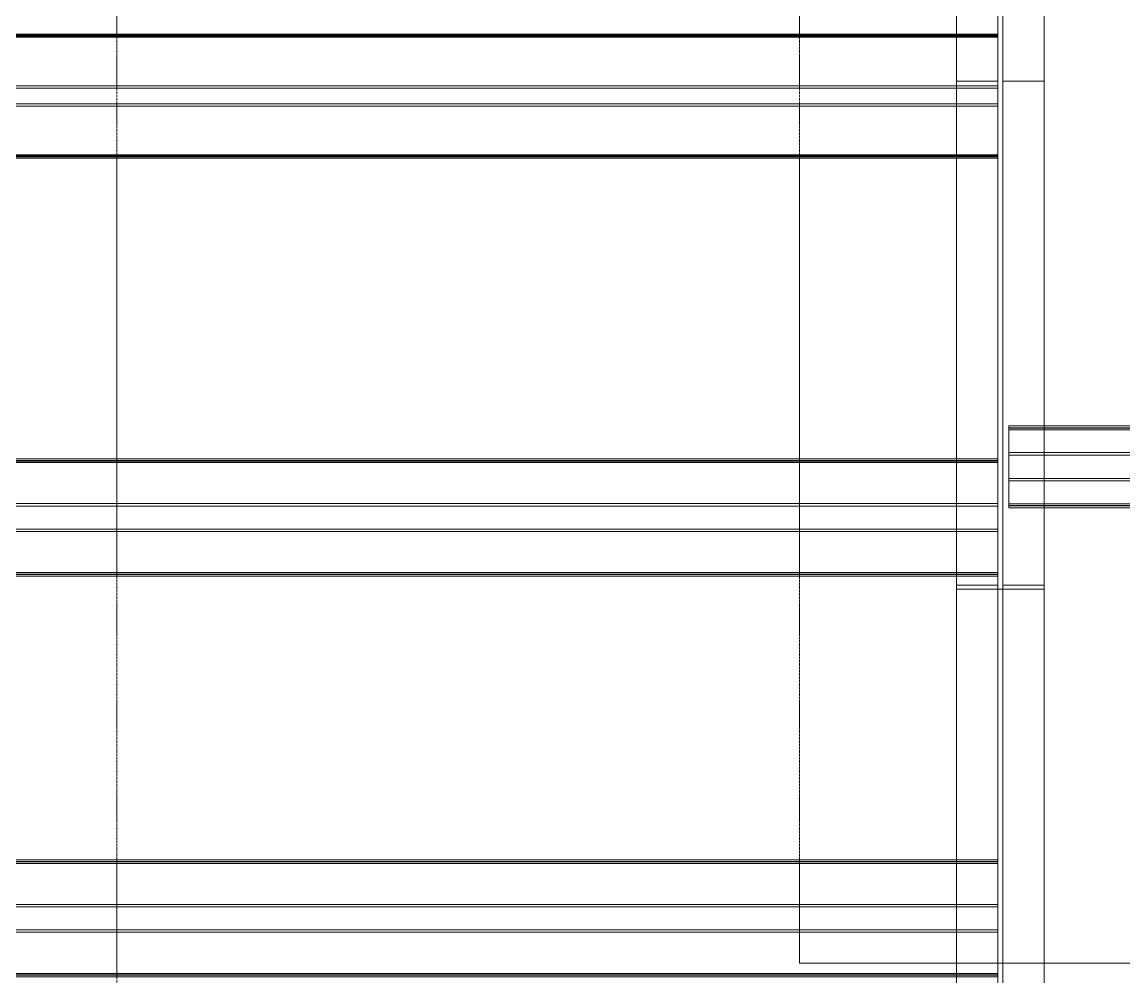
# Model space of a CAD drawing. Header units: centimetres. Extents: x -13617 to -9515, y -261 to 6553.
# Drawn here: x -11495.6 to -11338.7, y 5879.4 to 6015.4 of the extents above; entities that cross this region are included whole.
import ezdxf

# ---------------------------------------------------------------- set-up
doc = ezdxf.new("R2010")
doc.units = ezdxf.units.CM
doc.linetypes.add('_Overhead', pattern=[0.47625, 0.3175, -0.15875])
doc.linetypes.add('_Overhead_2_', pattern=[0.47625, 0.3175, -0.15875])
for name, color, linetype, lineweight in [('A-FLOR', 7, 'Continuous', 9), ('S-BEAM', 7, 'Continuous', 9), ('S-COLS', 7, 'Continuous', 9)]:
    doc.layers.add(name, color=color, linetype=linetype, lineweight=lineweight)

# ---------------------------------------------------------------- blocks, each defined once
blk = doc.blocks.new('Costanera Perfil Z - Parametrizado - h_30cm-1661547-Planta patio maniobras')
at = {"layer": 'S-BEAM', "color": 254, "true_color": 0xcccccc}
for p, q in [((-8.82, 548.74), (-8.82, -548.74)), ((-8.65, -548.74), (-8.65, 548.74)), ((-8.53, 548.74), (-8.53, -548.74)), ((-8.38, 548.74), (-8.38, -548.74)), ((1.13, 548.74), (1.13, -548.74)), ((1.46, 548.74), (1.46, -548.74)), ((-1.46, 544.73), (-1.46, -542.85)), ((-1.13, 544.73), (-1.13, -542.85)), ((8.38, 544.73), (8.38, -542.85)), ((8.53, 544.73), (8.53, -542.85)), ((8.65, 544.73), (8.65, -542.85)), ((8.82, 544.73), (8.82, -542.85)), ((-1.46, -542.85), (-1.46, -548.74)), ((-1.13, -542.85), (-1.13, -548.74)), ((8.38, -542.85), (8.38, -548.74)), ((8.53, -542.85), (8.53, -548.74)), ((8.65, -542.85), (8.65, -548.74)), ((8.82, -542.85), (8.82, -548.74)), ((-8.65, -548.74), (-8.82, -548.74)), ((-8.82, -548.74), (-8.53, -548.74)), ((1.46, -548.74), (-8.65, -548.74)), ((-8.53, -548.74), (-8.38, -548.74)), ((-8.38, -548.74), (1.13, -548.74)), ((-0.75, -548.74), (-1.46, -548.74)), ((-1.46, -548.74), (-1.13, -548.74)), ((-1.13, -548.74), (1.13, -548.74)), ((1.13, -548.74), (-1.13, -548.74)), ((-1.13, -548.74), (-0.45, -548.74)), ((1.13, -548.74), (-0.75, -548.74)), ((-0.45, -548.74), (1.13, -548.74)), ((1.13, -548.74), (1.46, -548.74)), ((1.46, -548.74), (1.13, -548.74)), ((1.13, -548.74), (1.46, -548.74)), ((1.46, -548.74), (8.65, -548.74)), ((8.38, -548.74), (1.46, -548.74)), ((8.53, -548.74), (8.38, -548.74)), ((8.82, -548.74), (8.53, -548.74)), ((8.65, -548.74), (8.82, -548.74))]:
    blk.add_line(p, q, dxfattribs=at)
blk = doc.blocks.new('Costanera Perfil Z - Parametrizado - h_30cm-1662013-Planta patio maniobras')
at = {"layer": 'S-BEAM', "color": 254, "true_color": 0xcccccc}
for p, q in [((-8.34, 548.74), (-8.34, -548.74)), ((-8.1, -548.74), (-8.1, 548.74)), ((-8.04, 548.74), (-8.04, -548.74)), ((-7.84, 548.74), (-7.84, -548.74)), ((1.64, 548.74), (1.64, -548.74)), ((1.98, 548.74), (1.98, -548.74)), ((-1.98, 544.73), (-1.98, -542.85)), ((-1.64, 544.73), (-1.64, -542.85)), ((7.84, 544.73), (7.84, -542.85)), ((8.04, 544.73), (8.04, -542.85)), ((8.1, 544.73), (8.1, -542.85)), ((8.34, 544.73), (8.34, -542.85)), ((-1.98, -542.85), (-1.98, -548.74)), ((-1.64, -542.85), (-1.64, -548.74)), ((7.84, -542.85), (7.84, -548.74)), ((8.04, -542.85), (8.04, -548.74)), ((8.1, -542.85), (8.1, -548.74)), ((8.34, -542.85), (8.34, -548.74)), ((-8.1, -548.74), (-8.34, -548.74)), ((-8.34, -548.74), (-8.1, -548.74)), ((1.98, -548.74), (-8.1, -548.74)), ((-8.04, -548.74), (-7.84, -548.74)), ((-7.84, -548.74), (1.64, -548.74)), ((-1.08, -548.74), (-1.98, -548.74)), ((-1.98, -548.74), (-1.64, -548.74)), ((-1.64, -548.74), (1.64, -548.74)), ((1.64, -548.74), (-1.64, -548.74)), ((-1.64, -548.74), (-0.79, -548.74)), ((1.64, -548.74), (-1.08, -548.74)), ((-0.79, -548.74), (1.64, -548.74)), ((1.64, -548.74), (1.98, -548.74)), ((1.98, -548.74), (1.64, -548.74)), ((1.64, -548.74), (1.98, -548.74)), ((1.98, -548.74), (8.04, -548.74)), ((7.84, -548.74), (1.98, -548.74)), ((8.04, -548.74), (7.84, -548.74)), ((8.34, -548.74), (8.04, -548.74)), ((8.1, -548.74), (8.34, -548.74))]:
    blk.add_line(p, q, dxfattribs=at)
blk = doc.blocks.new('Costanera Perfil Z - Parametrizado - h_30cm-V51-Planta patio maniobras')
at = {"layer": 'S-BEAM', "color": 254, "true_color": 0xcccccc}
for p, q in [((-8.34, 548.74), (-8.34, -548.74)), ((-8.1, -548.74), (-8.1, 548.74)), ((-8.04, 548.74), (-8.04, -548.74)), ((-7.84, 548.74), (-7.84, -548.74)), ((1.64, 548.74), (1.64, -548.74)), ((1.98, 548.74), (1.98, -548.74)), ((-1.98, 544.73), (-1.98, -542.85)), ((-1.64, 544.73), (-1.64, -542.85)), ((7.84, 544.73), (7.84, -542.85)), ((8.04, 544.73), (8.04, -542.85)), ((8.1, 544.73), (8.1, -542.85)), ((8.34, 544.73), (8.34, -542.85)), ((-1.98, -542.85), (-1.98, -548.74)), ((-1.64, -542.85), (-1.64, -548.74)), ((7.84, -542.85), (7.84, -548.74)), ((8.04, -542.85), (8.04, -548.74)), ((8.1, -542.85), (8.1, -548.74)), ((8.34, -542.85), (8.34, -548.74)), ((-8.1, -548.74), (-8.34, -548.74)), ((-8.34, -548.74), (-8.1, -548.74)), ((1.98, -548.74), (-8.1, -548.74)), ((-8.04, -548.74), (-7.84, -548.74)), ((-7.84, -548.74), (1.64, -548.74)), ((-1.07, -548.74), (-1.98, -548.74)), ((-1.98, -548.74), (-1.64, -548.74)), ((-1.64, -548.74), (1.64, -548.74)), ((1.64, -548.74), (-1.64, -548.74)), ((-1.64, -548.74), (-0.78, -548.74)), ((1.64, -548.74), (-1.07, -548.74)), ((-0.78, -548.74), (1.64, -548.74)), ((1.64, -548.74), (1.98, -548.74)), ((1.98, -548.74), (1.64, -548.74)), ((1.64, -548.74), (1.98, -548.74)), ((1.98, -548.74), (8.04, -548.74)), ((7.84, -548.74), (1.98, -548.74)), ((8.04, -548.74), (7.84, -548.74)), ((8.34, -548.74), (8.04, -548.74)), ((8.1, -548.74), (8.34, -548.74))]:
    blk.add_line(p, q, dxfattribs=at)
blk = doc.blocks.new('Costanera Perfil Z - Parametrizado - h_22cm-1718965-Planta patio maniobras')
at = {"layer": 'S-BEAM', "color": 254, "true_color": 0xcccccc}
for p, q in [((-5.54, 4806.93), (-5.84, 4806.93)), ((-5.84, 4806.93), (-5.5, 4806.93)), ((-5.84, 4806.93), (-5.84, 4635.8)), ((-5.54, 4806.93), (-5.54, 4635.8)), ((-5.5, 4806.93), (2.01, 4806.93)), ((-5.26, 4806.93), (-5.5, 4806.93)), ((-5.5, 4635.8), (-5.5, 4806.93)), ((1.67, 4806.93), (-5.26, 4806.93)), ((-5.26, 4806.93), (-5.26, 4635.8)), ((-1.67, 4806.93), (-2.01, 4806.93)), ((-2.01, 4806.93), (1.67, 4806.93)), ((-2.01, 4806.93), (-2.01, 4635.8)), ((1.67, 4806.93), (-1.67, 4806.93)), ((-1.67, 4806.93), (1.67, 4806.93)), ((1.67, 4806.93), (-1.67, 4806.93)), ((-1.67, 4806.93), (-1.67, 4635.8)), ((2.01, 4806.93), (1.67, 4806.93)), ((1.67, 4806.93), (2.01, 4806.93)), ((2.01, 4806.93), (1.67, 4806.93)), ((1.67, 4806.93), (1.67, 4635.8)), ((2.01, 4806.93), (5.26, 4806.93)), ((2.59, 4806.93), (2.01, 4806.93)), ((2.01, 4806.93), (2.01, 4635.8)), ((5.5, 4806.93), (2.59, 4806.93)), ((5.26, 4806.93), (5.54, 4806.93)), ((5.26, 4806.93), (5.26, 4635.8)), ((5.5, 4806.93), (5.5, 4801.87)), ((5.54, 4806.93), (5.84, 4806.93)), ((5.84, 4806.93), (5.54, 4806.93)), ((5.54, 4806.93), (5.54, 4635.8)), ((5.84, 4806.93), (5.84, 4635.8)), ((5.5, 4801.87), (5.5, 4635.8))]:
    blk.add_line(p, q, dxfattribs=at)
blk = doc.blocks.new('PQ_RVR_EST-01_ZZ_ZZ_MO_T_A_rvt-1-Planta patio maniobras')
at = {"layer": 'A-FLOR', "color": 254, "linetype": '_Overhead', "true_color": 0xd4d4d4}
for p, q in [((-11384.94, 6047.53), (-11384.94, 6013.68)), ((-11384.94, 6013.68), (-11384.94, 6047.53)), ((-11384.94, 6013.68), (-11384.94, 6006.31)), ((-11384.94, 6006.31), (-11384.94, 6013.68)), ((-11384.94, 6006.31), (-11384.94, 6005.98)), ((-11384.94, 6005.98), (-11384.94, 6006.31)), ((-11384.94, 6005.98), (-11384.94, 6003.72)), ((-11384.94, 6003.72), (-11384.94, 6005.98)), ((-11384.94, 6003.72), (-11384.94, 6003.4)), ((-11384.94, 6003.4), (-11384.94, 6003.72)), ((-11384.94, 6003.4), (-11384.94, 5996.03)), ((-11384.94, 5996.03), (-11384.94, 6003.4)), ((-11384.94, 5996.03), (-11384.94, 5953.17)), ((-11384.94, 5953.17), (-11384.94, 5996.03)), ((-11384.94, 5953.17), (-11384.94, 5946.81)), ((-11384.94, 5946.81), (-11384.94, 5953.17)), ((-11384.94, 5946.81), (-11384.94, 5946.48)), ((-11384.94, 5946.48), (-11384.94, 5946.81)), ((-11384.94, 5946.48), (-11384.94, 5943.19)), ((-11384.94, 5943.19), (-11384.94, 5946.48)), ((-11384.94, 5943.19), (-11384.94, 5942.86)), ((-11384.94, 5942.86), (-11384.94, 5943.19)), ((-11384.94, 5942.86), (-11384.94, 5936.5)), ((-11384.94, 5936.5), (-11384.94, 5942.86)), ((-11384.94, 5936.5), (-11384.94, 5896.1)), ((-11384.94, 5896.1), (-11384.94, 5936.5)), ((-11384.94, 5896.1), (-11384.94, 5889.75)), ((-11384.94, 5889.75), (-11384.94, 5896.1)), ((-11384.94, 5889.75), (-11384.94, 5889.41)), ((-11384.94, 5889.41), (-11384.94, 5889.75)), ((-11384.94, 5889.41), (-11384.94, 5886.13)), ((-11384.94, 5886.13), (-11384.94, 5889.41)), ((-11384.94, 5886.13), (-11384.94, 5885.79)), ((-11384.94, 5885.79), (-11384.94, 5886.13)), ((-11384.94, 5885.79), (-11384.94, 5881.38)), ((-11384.94, 5881.38), (-11384.94, 5885.79)), ((-11384.94, 5881.38), (-11362.56, 5881.38)), ((-11362.56, 5881.38), (-11384.94, 5881.38)), ((-11362.56, 5881.38), (-11356.67, 5881.38)), ((-11356.67, 5881.38), (-11362.56, 5881.38)), ((-11356.67, 5881.38), (-11355.96, 5881.38)), ((-11355.96, 5881.38), (-11356.67, 5881.38)), ((-11355.96, 5881.38), (-11350.06, 5881.38)), ((-11350.06, 5881.38), (-11355.96, 5881.38)), ((-11350.06, 5881.38), (-11191.49, 5881.38)), ((-11191.49, 5881.38), (-11350.06, 5881.38))]:
    blk.add_line(p, q, dxfattribs=at)
at = {"layer": 'S-BEAM', "color": 254, "true_color": 0xcccccc}
for p, q in [((-11362.56, 6006.31), (-11362.56, 6051.43)), ((-11362.56, 6006.31), (-11362.56, 6051.43)), ((-11362.56, 6013.68), (-11362.56, 6050.05)), ((-11362.56, 6013.68), (-11362.56, 6050.05)), ((-11356.67, 6006.31), (-11356.67, 6051.43)), ((-11355.96, 5544.81), (-11355.96, 6051.43)), ((-11350.06, 6051.43), (-11350.06, 5957.91)), ((-11350.06, 5957.91), (-11350.06, 6051.43)), ((-11350.06, 5957.91), (-11350.06, 6050.05)), ((-11350.06, 5957.91), (-11350.06, 6050.05)), ((-11356.67, 6013.68), (-11356.67, 6036.47)), ((-11362.56, 6006.31), (-11362.56, 6013.68)), ((-11362.56, 6006.31), (-11362.56, 6013.68)), ((-11356.67, 6006.31), (-11356.67, 6013.68)), ((-11362.56, 6005.98), (-11362.56, 6006.31)), ((-11362.56, 6005.98), (-11362.56, 6006.31)), ((-11362.56, 6005.98), (-11362.56, 6006.31)), ((-11362.56, 6005.98), (-11362.56, 6006.31)), ((-11356.67, 6005.98), (-11356.67, 6006.31)), ((-11356.67, 6005.98), (-11356.67, 6006.31)), ((-11362.56, 6004.1), (-11362.56, 6005.98)), ((-11362.56, 6003.72), (-11362.56, 6005.98)), ((-11362.56, 6003.72), (-11362.56, 6005.98)), ((-11362.56, 6004.05), (-11362.56, 6005.98)), ((-11356.67, 6003.72), (-11356.67, 6005.98)), ((-11356.67, 6004.05), (-11356.67, 6005.98)), ((-11362.56, 5996.03), (-11362.56, 6004.1)), ((-11362.56, 5996.03), (-11362.56, 6004.05)), ((-11362.56, 6003.4), (-11362.56, 6003.72)), ((-11362.56, 6003.4), (-11362.56, 6003.72)), ((-11362.56, 5996.03), (-11362.56, 6003.4)), ((-11362.56, 5996.03), (-11362.56, 6003.4)), ((-11356.67, 5996.03), (-11356.67, 6004.05)), ((-11356.67, 6003.4), (-11356.67, 6003.72)), ((-11356.67, 5996.03), (-11356.67, 6003.4)), ((-11362.56, 5946.81), (-11362.56, 5996.03)), ((-11362.56, 5953.17), (-11362.56, 5996.03)), ((-11362.56, 5953.17), (-11362.56, 5996.03)), ((-11362.56, 5946.81), (-11362.56, 5996.03)), ((-11356.67, 5953.17), (-11356.67, 5996.03)), ((-11356.67, 5946.81), (-11356.67, 5996.03)), ((-11350.06, 5957.91), (-11350.06, 5954.08)), ((-11350.06, 5954.08), (-11350.06, 5957.91)), ((-11350.06, 5954.08), (-11350.06, 5957.91)), ((-11350.06, 5954.08), (-11350.06, 5957.91)), ((-11362.56, 5946.81), (-11362.56, 5953.17)), ((-11362.56, 5946.81), (-11362.56, 5953.17)), ((-11356.67, 5946.81), (-11356.67, 5953.17)), ((-11350.06, 5954.08), (-11350.06, 5953.73)), ((-11350.06, 5953.73), (-11350.06, 5954.08)), ((-11350.06, 5953.73), (-11350.06, 5954.08)), ((-11350.06, 5953.73), (-11350.06, 5954.08)), ((-11350.06, 5953.73), (-11350.06, 5950.4)), ((-11350.06, 5950.4), (-11350.06, 5953.73)), ((-11350.06, 5950.4), (-11350.06, 5953.73)), ((-11350.06, 5950.4), (-11350.06, 5953.73)), ((-11350.06, 5950.4), (-11350.06, 5950.05)), ((-11350.06, 5950.05), (-11350.06, 5950.4)), ((-11350.06, 5950.05), (-11350.06, 5950.4)), ((-11350.06, 5950.05), (-11350.06, 5950.4)), ((-11350.06, 5946.23), (-11350.06, 5950.05)), ((-11350.06, 5946.23), (-11350.06, 5950.05)), ((-11350.06, 5946.23), (-11350.06, 5950.05)), ((-11350.06, 5950.01), (-11350.06, 5946.23)), ((-11362.56, 5946.48), (-11362.56, 5946.81)), ((-11362.56, 5946.48), (-11362.56, 5946.81)), ((-11362.56, 5946.48), (-11362.56, 5946.81)), ((-11362.56, 5946.48), (-11362.56, 5946.81)), ((-11362.56, 5943.75), (-11362.56, 5946.48)), ((-11362.56, 5943.19), (-11362.56, 5946.48)), ((-11362.56, 5943.19), (-11362.56, 5946.48)), ((-11362.56, 5943.68), (-11362.56, 5946.48)), ((-11356.67, 5946.48), (-11356.67, 5946.81)), ((-11356.67, 5946.48), (-11356.67, 5946.81)), ((-11356.67, 5943.19), (-11356.67, 5946.48)), ((-11356.67, 5943.68), (-11356.67, 5946.48)), ((-11350.06, 5946.23), (-11350.06, 5842.29)), ((-11350.06, 5842.29), (-11350.06, 5946.23)), ((-11350.06, 5935.66), (-11350.06, 5946.23)), ((-11350.06, 5935.72), (-11350.06, 5946.23)), ((-11362.56, 5936.5), (-11362.56, 5943.75)), ((-11362.56, 5936.5), (-11362.56, 5943.68)), ((-11356.67, 5936.5), (-11356.67, 5943.68)), ((-11362.56, 5942.86), (-11362.56, 5943.19)), ((-11362.56, 5942.86), (-11362.56, 5943.19)), ((-11362.56, 5936.5), (-11362.56, 5942.86)), ((-11362.56, 5936.5), (-11362.56, 5942.86)), ((-11356.67, 5942.86), (-11356.67, 5943.19)), ((-11356.67, 5936.5), (-11356.67, 5942.86)), ((-11362.56, 5889.75), (-11362.56, 5936.5)), ((-11362.56, 5935.72), (-11362.56, 5936.5)), ((-11362.56, 5935.66), (-11362.56, 5936.5)), ((-11362.56, 5889.75), (-11362.56, 5936.5)), ((-11356.67, 5935.66), (-11356.67, 5936.5)), ((-11356.67, 5889.75), (-11356.67, 5936.5)), ((-11362.56, 5896.1), (-11362.56, 5934.63)), ((-11362.56, 5896.1), (-11362.56, 5934.63)), ((-11356.67, 5896.1), (-11356.67, 5934.63)), ((-11355.96, 4837.99), (-11355.96, 5934.63)), ((-11350.06, 5842.29), (-11350.06, 5934.63)), ((-11350.06, 5842.29), (-11350.06, 5934.63)), ((-11362.56, 5889.75), (-11362.56, 5896.1)), ((-11362.56, 5889.75), (-11362.56, 5896.1)), ((-11356.67, 5889.75), (-11356.67, 5896.1)), ((-11362.56, 5889.41), (-11362.56, 5889.75)), ((-11362.56, 5889.41), (-11362.56, 5889.75)), ((-11362.56, 5889.41), (-11362.56, 5889.75)), ((-11362.56, 5889.41), (-11362.56, 5889.75)), ((-11362.56, 5886.7), (-11362.56, 5889.41)), ((-11362.56, 5886.13), (-11362.56, 5889.41)), ((-11362.56, 5886.13), (-11362.56, 5889.41)), ((-11362.56, 5886.62), (-11362.56, 5889.41)), ((-11356.67, 5889.41), (-11356.67, 5889.75)), ((-11356.67, 5889.41), (-11356.67, 5889.75)), ((-11356.67, 5886.13), (-11356.67, 5889.41)), ((-11356.67, 5886.62), (-11356.67, 5889.41)), ((-11362.56, 5879.43), (-11362.56, 5886.7)), ((-11362.56, 5879.43), (-11362.56, 5886.62)), ((-11362.56, 5885.79), (-11362.56, 5886.13)), ((-11362.56, 5885.79), (-11362.56, 5886.13)), ((-11362.56, 5879.43), (-11362.56, 5885.79)), ((-11362.56, 5879.43), (-11362.56, 5885.79)), ((-11356.67, 5879.43), (-11356.67, 5886.62)), ((-11356.67, 5885.79), (-11356.67, 5886.13)), ((-11356.67, 5879.43), (-11356.67, 5885.79)), ((-11362.56, 5827.99), (-11362.56, 5879.43)), ((-11362.56, 5834.35), (-11362.56, 5879.43)), ((-11362.56, 5827.99), (-11362.56, 5879.43)), ((-11356.67, 5827.99), (-11356.67, 5879.43))]:
    blk.add_line(p, q, dxfattribs=at)
at = {"layer": 'S-COLS', "color": 253, "true_color": 0xaaaaaa}
for p, q in [((-11356.67, 6013.68), (-11356.67, 6050.05)), ((-11356.67, 6013.68), (-11356.67, 6050.05)), ((-11355.96, 6006.96), (-11355.96, 6050.05)), ((-11355.96, 6050.05), (-11355.96, 5935.22)), ((-11356.67, 6006.96), (-11356.67, 6013.68)), ((-11356.67, 6006.31), (-11356.67, 6013.68)), ((-11362.56, 6006.31), (-11362.56, 6006.96)), ((-11362.56, 6006.96), (-11356.67, 6006.96)), ((-11362.56, 6005.98), (-11362.56, 6006.31)), ((-11356.67, 6006.31), (-11356.67, 6006.96)), ((-11356.67, 6005.98), (-11356.67, 6006.31)), ((-11356.67, 6005.98), (-11356.67, 6006.31)), ((-11355.96, 5935.66), (-11355.96, 6006.96)), ((-11350.06, 6006.96), (-11355.96, 6006.96)), ((-11350.06, 5957.91), (-11350.06, 6006.96)), ((-11362.56, 6003.72), (-11362.56, 6005.98)), ((-11356.67, 6003.72), (-11356.67, 6005.98)), ((-11356.67, 6003.72), (-11356.67, 6005.98)), ((-11362.56, 6003.4), (-11362.56, 6003.72)), ((-11362.56, 5996.03), (-11362.56, 6003.4)), ((-11356.67, 6003.4), (-11356.67, 6003.72)), ((-11356.67, 6003.4), (-11356.67, 6003.72)), ((-11356.67, 5996.03), (-11356.67, 6003.4)), ((-11356.67, 5996.03), (-11356.67, 6003.4)), ((-11362.56, 5953.17), (-11362.56, 5996.03)), ((-11356.67, 5953.17), (-11356.67, 5996.03)), ((-11356.67, 5953.17), (-11356.67, 5996.03)), ((-11350.06, 5954.08), (-11350.06, 5957.91)), ((-11362.56, 5946.81), (-11362.56, 5953.17)), ((-11356.67, 5946.81), (-11356.67, 5953.17)), ((-11356.67, 5946.81), (-11356.67, 5953.17)), ((-11350.06, 5953.73), (-11350.06, 5954.08)), ((-11350.06, 5950.4), (-11350.06, 5953.73)), ((-11350.06, 5950.05), (-11350.06, 5950.4)), ((-11350.06, 5946.23), (-11350.06, 5950.05)), ((-11362.56, 5946.48), (-11362.56, 5946.81)), ((-11362.56, 5943.19), (-11362.56, 5946.48)), ((-11356.67, 5946.48), (-11356.67, 5946.81)), ((-11356.67, 5946.48), (-11356.67, 5946.81)), ((-11356.67, 5943.19), (-11356.67, 5946.48)), ((-11356.67, 5943.19), (-11356.67, 5946.48)), ((-11350.06, 5935.66), (-11350.06, 5946.23)), ((-11362.56, 5942.86), (-11362.56, 5943.19)), ((-11362.56, 5936.5), (-11362.56, 5942.86)), ((-11356.67, 5942.86), (-11356.67, 5943.19)), ((-11356.67, 5942.86), (-11356.67, 5943.19)), ((-11356.67, 5936.5), (-11356.67, 5942.86)), ((-11356.67, 5936.5), (-11356.67, 5942.86)), ((-11362.56, 5935.66), (-11362.56, 5936.5)), ((-11362.56, 5935.22), (-11362.56, 5935.66)), ((-11356.67, 5935.66), (-11356.67, 5936.5)), ((-11356.67, 5935.22), (-11356.67, 5936.5)), ((-11356.67, 5935.22), (-11356.67, 5935.66)), ((-11350.06, 5935.22), (-11350.06, 5935.66)), ((-11362.56, 5935.22), (-11356.67, 5935.22)), ((-11362.56, 5934.63), (-11362.56, 5935.22)), ((-11350.06, 5934.63), (-11362.56, 5934.63)), ((-11355.96, 5935.22), (-11350.06, 5935.22)), ((-11350.06, 5935.22), (-11350.06, 5934.63))]:
    blk.add_line(p, q, dxfattribs=at)
at = {"layer": 'S-BEAM', "color": 254, "linetype": '_Overhead', "lineweight": 9, "true_color": 0xd4d4d4, "rotation": 89.99999999999964}
for name, p in [('Costanera Perfil Z - Parametrizado - h_30cm-1661547-Planta patio maniobras', (-11905.41, 6004.85)), ('Costanera Perfil Z - Parametrizado - h_22cm-1718965-Planta patio maniobras', (-6548.19, 5952.07)), ('Costanera Perfil Z - Parametrizado - h_30cm-1662013-Planta patio maniobras', (-11905.41, 5944.84)), ('Costanera Perfil Z - Parametrizado - h_30cm-V51-Planta patio maniobras', (-11905.41, 5887.77))]:
    blk.add_blockref(name, p, dxfattribs=at)
blk = doc.blocks.new('PQ_RVR_ARQ-01_ZZ_ZZ_MO_T_A_rvt-1-Planta patio maniobras')
at = {"layer": 'A-FLOR', "color": 254, "linetype": '_Overhead_2_', "true_color": 0xd4d4d4}
for p, q in [((-11482.16, 6013.68), (-11482.16, 6047.53)), ((-11482.16, 6047.53), (-11482.16, 6013.68)), ((-11482.16, 6013.68), (-11482.16, 6047.53)), ((-11482.16, 6047.53), (-11482.16, 6013.68)), ((-11384.94, 6047.53), (-11384.94, 6013.68)), ((-11384.94, 6013.68), (-11384.94, 6047.53)), ((-11482.16, 6006.31), (-11482.16, 6013.68)), ((-11482.16, 6013.68), (-11482.16, 6006.31)), ((-11482.16, 6006.31), (-11482.16, 6013.68)), ((-11482.16, 6013.68), (-11482.16, 6006.31)), ((-11384.94, 6013.68), (-11384.94, 6006.31)), ((-11384.94, 6006.31), (-11384.94, 6013.68)), ((-11482.16, 6005.98), (-11482.16, 6006.31)), ((-11482.16, 6006.31), (-11482.16, 6005.98)), ((-11482.16, 6005.98), (-11482.16, 6006.31)), ((-11482.16, 6006.31), (-11482.16, 6005.98)), ((-11384.94, 6006.31), (-11384.94, 6005.98)), ((-11384.94, 6005.98), (-11384.94, 6006.31)), ((-11482.16, 6003.72), (-11482.16, 6005.98)), ((-11482.16, 6005.98), (-11482.16, 6003.72)), ((-11482.16, 6003.72), (-11482.16, 6005.98)), ((-11482.16, 6005.98), (-11482.16, 6003.72)), ((-11384.94, 6005.98), (-11384.94, 6003.72)), ((-11384.94, 6003.72), (-11384.94, 6005.98)), ((-11482.16, 6003.4), (-11482.16, 6003.72)), ((-11482.16, 6003.72), (-11482.16, 6003.4)), ((-11482.16, 6003.4), (-11482.16, 6003.72)), ((-11482.16, 6003.72), (-11482.16, 6003.4)), ((-11482.16, 5996.03), (-11482.16, 6003.4)), ((-11482.16, 6003.4), (-11482.16, 5996.03)), ((-11482.16, 5996.03), (-11482.16, 6003.4)), ((-11482.16, 6003.4), (-11482.16, 5996.03)), ((-11384.94, 6003.72), (-11384.94, 6003.4)), ((-11384.94, 6003.4), (-11384.94, 6003.72)), ((-11384.94, 6003.4), (-11384.94, 5996.03)), ((-11384.94, 5996.03), (-11384.94, 6003.4)), ((-11482.16, 5953.17), (-11482.16, 5996.03)), ((-11482.16, 5996.03), (-11482.16, 5953.17)), ((-11482.16, 5953.17), (-11482.16, 5996.03)), ((-11482.16, 5996.03), (-11482.16, 5953.17)), ((-11384.94, 5996.03), (-11384.94, 5953.17)), ((-11384.94, 5953.17), (-11384.94, 5996.03)), ((-11482.16, 5946.81), (-11482.16, 5953.17)), ((-11482.16, 5953.17), (-11482.16, 5946.81)), ((-11482.16, 5946.81), (-11482.16, 5953.17)), ((-11482.16, 5953.17), (-11482.16, 5946.81)), ((-11384.94, 5953.17), (-11384.94, 5946.81)), ((-11384.94, 5946.81), (-11384.94, 5953.17)), ((-11482.16, 5946.48), (-11482.16, 5946.81)), ((-11482.16, 5946.81), (-11482.16, 5946.48)), ((-11482.16, 5946.48), (-11482.16, 5946.81)), ((-11482.16, 5946.81), (-11482.16, 5946.48)), ((-11482.16, 5943.19), (-11482.16, 5946.48)), ((-11482.16, 5946.48), (-11482.16, 5943.19)), ((-11482.16, 5943.19), (-11482.16, 5946.48)), ((-11482.16, 5946.48), (-11482.16, 5943.19)), ((-11384.94, 5946.81), (-11384.94, 5946.48)), ((-11384.94, 5946.48), (-11384.94, 5946.81)), ((-11384.94, 5946.48), (-11384.94, 5943.19)), ((-11384.94, 5943.19), (-11384.94, 5946.48)), ((-11482.16, 5942.86), (-11482.16, 5943.19)), ((-11482.16, 5943.19), (-11482.16, 5942.86)), ((-11482.16, 5942.86), (-11482.16, 5943.19)), ((-11482.16, 5943.19), (-11482.16, 5942.86)), ((-11482.16, 5936.5), (-11482.16, 5942.86)), ((-11482.16, 5942.86), (-11482.16, 5936.5)), ((-11482.16, 5936.5), (-11482.16, 5942.86)), ((-11482.16, 5942.86), (-11482.16, 5936.5)), ((-11384.94, 5943.19), (-11384.94, 5942.86)), ((-11384.94, 5942.86), (-11384.94, 5943.19)), ((-11384.94, 5942.86), (-11384.94, 5936.5)), ((-11384.94, 5936.5), (-11384.94, 5942.86)), ((-11482.16, 5896.1), (-11482.16, 5936.5)), ((-11482.16, 5936.5), (-11482.16, 5896.1)), ((-11482.16, 5896.1), (-11482.16, 5936.5)), ((-11482.16, 5936.5), (-11482.16, 5896.1)), ((-11384.94, 5936.5), (-11384.94, 5896.1)), ((-11384.94, 5896.1), (-11384.94, 5936.5)), ((-11482.16, 5889.75), (-11482.16, 5896.1)), ((-11482.16, 5896.1), (-11482.16, 5889.75)), ((-11482.16, 5889.75), (-11482.16, 5896.1)), ((-11482.16, 5896.1), (-11482.16, 5889.75)), ((-11384.94, 5896.1), (-11384.94, 5889.75)), ((-11384.94, 5889.75), (-11384.94, 5896.1)), ((-11482.16, 5889.41), (-11482.16, 5889.75)), ((-11482.16, 5889.75), (-11482.16, 5889.41)), ((-11482.16, 5889.41), (-11482.16, 5889.75)), ((-11482.16, 5889.75), (-11482.16, 5889.41)), ((-11482.16, 5886.13), (-11482.16, 5889.41)), ((-11482.16, 5889.41), (-11482.16, 5886.13)), ((-11482.16, 5886.13), (-11482.16, 5889.41)), ((-11482.16, 5889.41), (-11482.16, 5886.13)), ((-11384.94, 5889.75), (-11384.94, 5889.41)), ((-11384.94, 5889.41), (-11384.94, 5889.75)), ((-11384.94, 5889.41), (-11384.94, 5886.13)), ((-11384.94, 5886.13), (-11384.94, 5889.41)), ((-11482.16, 5885.79), (-11482.16, 5886.13)), ((-11482.16, 5886.13), (-11482.16, 5885.79)), ((-11482.16, 5885.79), (-11482.16, 5886.13)), ((-11482.16, 5886.13), (-11482.16, 5885.79)), ((-11482.16, 5879.43), (-11482.16, 5885.79)), ((-11482.16, 5885.79), (-11482.16, 5879.43)), ((-11482.16, 5879.43), (-11482.16, 5885.79)), ((-11482.16, 5885.79), (-11482.16, 5879.43)), ((-11384.94, 5886.13), (-11384.94, 5885.79)), ((-11384.94, 5885.79), (-11384.94, 5886.13)), ((-11384.94, 5885.79), (-11384.94, 5881.38)), ((-11384.94, 5881.38), (-11384.94, 5885.79)), ((-11384.94, 5881.38), (-11362.56, 5881.38)), ((-11362.56, 5881.38), (-11384.94, 5881.38)), ((-11362.56, 5881.38), (-11356.67, 5881.38)), ((-11356.67, 5881.38), (-11362.56, 5881.38)), ((-11356.67, 5881.38), (-11355.96, 5881.38)), ((-11355.96, 5881.38), (-11356.67, 5881.38)), ((-11355.96, 5881.38), (-11350.06, 5881.38)), ((-11350.06, 5881.38), (-11355.96, 5881.38)), ((-11350.06, 5881.38), (-11191.49, 5881.38)), ((-11191.49, 5881.38), (-11350.06, 5881.38)), ((-11482.16, 5834.35), (-11482.16, 5879.43)), ((-11482.16, 5879.43), (-11482.16, 5834.35)), ((-11482.16, 5834.35), (-11482.16, 5879.43)), ((-11482.16, 5879.43), (-11482.16, 5834.35))]:
    blk.add_line(p, q, dxfattribs=at)

msp = doc.modelspace()

# ---------------------------------------------------------------- block references
at = {"lineweight": 5}
msp.add_blockref('PQ_RVR_EST-01_ZZ_ZZ_MO_T_A_rvt-1-Planta patio maniobras', (0, 0), dxfattribs=at)

# ---------------------------------------------------------------- next in the draw order: block references
msp.add_blockref('PQ_RVR_ARQ-01_ZZ_ZZ_MO_T_A_rvt-1-Planta patio maniobras', (0, 0), dxfattribs=at)

doc.saveas('drawing.dxf')
